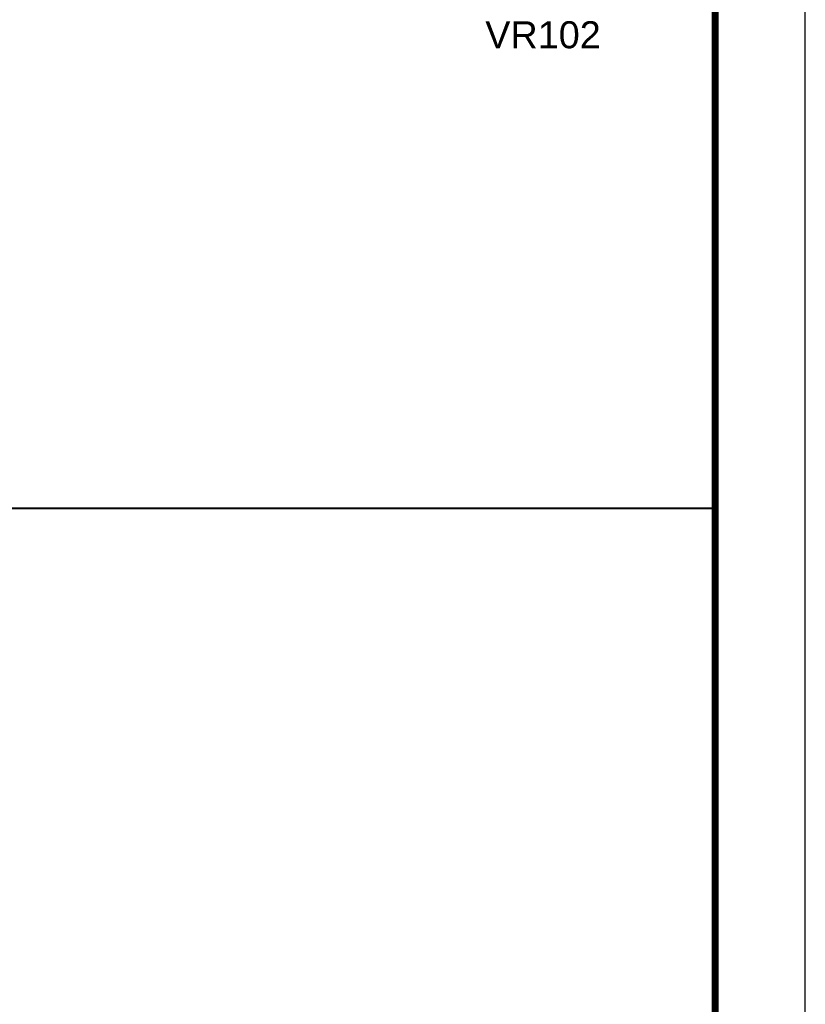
# Model space of a CAD drawing. Extents: x 2815 to 9069, y 548 to 5044.
# Drawn here: x 7135.4 to 7484, y 2139.2 to 2576.1 of the extents above; entities that cross this region are included whole.
import ezdxf

# ---------------------------------------------------------------- set-up
doc = ezdxf.new("R2010")
doc.units = 0
doc.linetypes.add('DASHED', pattern=[0.75, 0.5, -0.25])
doc.layers.add('5', color=5, linetype='Continuous')
for name, color, linetype, lineweight in [('Escoras', 2, 'Continuous', 25), ('Folhas', 255, 'Continuous', 9), ('SARRAFO DE PRESSAO', 251, 'DASHED', 9)]:
    doc.layers.add(name, color=color, linetype=linetype, lineweight=lineweight)
doc.styles.get("Standard").update_dxf_attribs({"font": 'arial.ttf'})

# ---------------------------------------------------------------- blocks, each defined once
blk = doc.blocks.new('9999999999')
at = {"layer": 'Folhas'}
blk.add_lwpolyline([(98138.98, 34190.21), (99623.98, 34190.21), (99623.98, 35240.21), (98138.98, 35240.21)], close=True, dxfattribs=at)
at = {"layer": 'Folhas', "color": 30, "const_width": 3}
blk.add_lwpolyline([(98213.98, 34230.21), (99583.98, 34230.21), (99583.98, 35200.21), (98213.98, 35200.21)], close=True, dxfattribs=at)

msp = doc.modelspace()

# ---------------------------------------------------------------- linework, layer by layer
at = {"layer": 'Escoras', "linetype": 'ByBlock'}
msp.add_line((6073.99, 2359.36), (7443.99, 2359.36), dxfattribs=at)

# ---------------------------------------------------------------- block references
at = {"layer": 'SARRAFO DE PRESSAO', "color": 6, "linetype": 'ByBlock'}
msp.add_blockref('9999999999', (-92139.99, -32493.85), dxfattribs=at)

# ---------------------------------------------------------------- texts
at = {"layer": '5', "linetype": 'Continuous'}
msp.add_text('VR102', height=12, rotation=360, dxfattribs=at).set_placement((7341.98, 2563.39))

doc.saveas('drawing.dxf')
